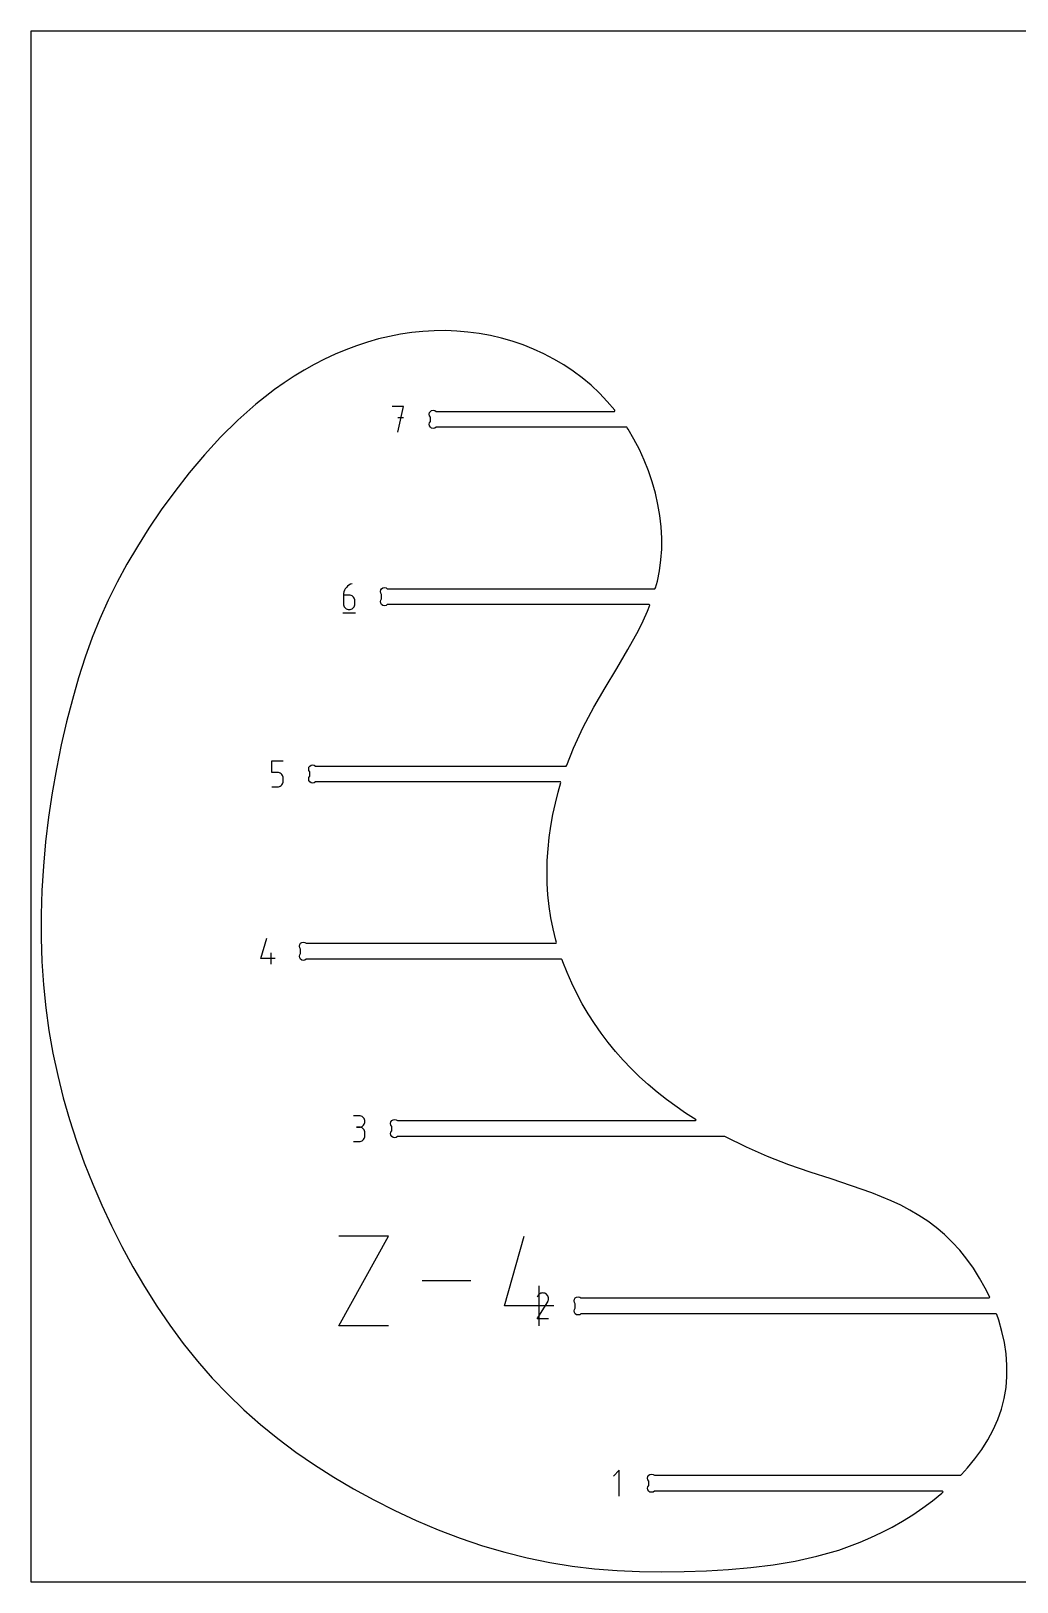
# Model space of a CAD drawing. Extents: x 0 to 1219, y 0 to 1219.
# Drawn here: x 0 to 776, y 0 to 1219 of the extents above; entities that cross this region are included whole.
import ezdxf

# ---------------------------------------------------------------- set-up
doc = ezdxf.new("R2010")
doc.units = 0

msp = doc.modelspace()

# ---------------------------------------------------------------- linework, layer by layer
at = {"layer": 'annotation', "color": 1}
for p, q in [((293.110154, 924.157761), (284.074088, 924.157761)), ((288.592758, 903.837761), (293.110154, 924.157761)), ((293.110154, 915.108951), (288.592758, 915.108951)), ((247.2509, 780.820491), (246.612381, 779.65761)), ((248.044601, 781.880452), (247.2509, 780.820491)), ((248.981307, 782.821132), (248.044601, 781.880452)), ((250.04884, 783.626171), (248.981307, 782.821132)), ((251.235025, 784.279205), (250.04884, 783.626171)), ((252.527686, 784.763875), (251.235025, 784.279205)), ((252.527686, 784.763875), (252.527686, 784.763875)), ((245.849594, 777.088536), (245.74968, 775.715065)), ((245.74968, 775.715065), (245.74968, 768.961271)), ((250.261979, 775.715065), (245.74968, 775.715065)), ((245.74968, 768.961271), (245.74968, 768.961271)), ((245.74968, 768.961271), (245.822532, 768.149548)), ((245.822532, 768.149548), (246.032515, 767.385442)), ((246.14122, 778.408171), (245.849594, 777.088536)), ((246.612381, 779.65761), (246.14122, 778.408171)), ((251.073527, 775.642641), (250.261979, 775.715065)), ((251.837165, 775.433768), (251.073527, 775.642641)), ((252.540193, 775.101041), (251.837165, 775.433768)), ((253.169909, 774.657056), (252.540193, 775.101041)), ((253.713612, 774.11441), (253.169909, 774.657056)), ((254.158602, 773.485699), (253.713612, 774.11441)), ((254.492177, 772.783519), (254.158602, 773.485699)), ((254.701636, 772.020467), (254.492177, 772.783519)), ((254.492177, 767.385442), (254.701636, 768.149548)), ((254.774278, 771.209137), (254.701636, 772.020467)), ((254.701636, 768.149548), (254.774278, 768.961271)), ((254.774278, 768.961271), (254.774278, 771.209137)), ((254.774278, 771.209137), (254.774278, 771.209137)), ((245.184527, 761.903875), (255.344527, 761.903875)), ((246.032515, 767.385442), (246.366772, 766.681736)), ((246.366772, 766.681736), (246.812443, 766.051215)), ((246.812443, 766.051215), (247.356671, 765.506666)), ((247.356671, 765.506666), (247.986597, 765.060872)), ((247.986597, 765.060872), (248.689362, 764.726619)), ((248.689362, 764.726619), (249.452109, 764.516692)), ((249.452109, 764.516692), (250.261979, 764.443875)), ((250.261979, 764.443875), (251.073527, 764.516692)), ((250.261979, 764.443875), (250.261979, 764.443875)), ((251.073527, 764.516692), (251.837165, 764.726619)), ((251.837165, 764.726619), (252.540193, 765.060872)), ((252.540193, 765.060872), (253.169909, 765.506666)), ((253.169909, 765.506666), (253.713612, 766.051215)), ((253.713612, 766.051215), (254.158602, 766.681736)), ((254.158602, 766.681736), (254.492177, 767.385442)), ((189.310819, 636.321179), (189.310819, 645.369988)), ((189.310819, 645.369988), (198.335417, 645.369988)), ((193.823118, 636.321179), (189.310819, 636.321179)), ((194.633324, 636.248755), (193.823118, 636.321179)), ((195.396249, 636.039881), (194.633324, 636.248755)), ((196.099067, 635.707154), (195.396249, 636.039881)), ((196.728951, 635.26317), (196.099067, 635.707154)), ((197.273074, 634.720524), (196.728951, 635.26317)), ((197.718609, 634.091813), (197.273074, 634.720524)), ((198.052729, 633.389633), (197.718609, 634.091813)), ((189.310819, 625.049988), (193.823118, 625.049988)), ((193.823118, 625.049988), (194.632988, 625.122805)), ((193.823118, 625.049988), (193.823118, 625.049988)), ((194.632988, 625.122805), (195.395735, 625.332733)), ((195.395735, 625.332733), (196.0985, 625.666986)), ((196.0985, 625.666986), (196.728426, 626.11278)), ((196.728426, 626.11278), (197.272654, 626.657329)), ((197.272654, 626.657329), (197.718325, 627.287849)), ((197.718325, 627.287849), (198.052582, 627.991555)), ((198.052582, 627.991555), (198.262566, 628.755662)), ((198.262607, 632.62658), (198.052729, 633.389633)), ((198.262566, 628.755662), (198.335417, 629.567385)), ((198.335417, 631.815251), (198.262607, 632.62658)), ((198.335417, 629.567385), (198.335417, 631.815251)), ((198.335417, 631.815251), (198.335417, 631.815251)), ((180.884765, 490.173498), (185.390692, 505.976102)), ((192.167424, 490.173498), (180.884765, 490.173498)), ((188.78543, 485.656102), (188.78543, 494.6807)), ((258.19908, 366.558641), (253.686781, 366.558641)), ((259.010628, 366.485798), (258.19908, 366.558641)), ((259.774266, 366.275876), (259.010628, 366.485798)), ((260.477294, 365.941785), (259.774266, 366.275876)), ((261.10701, 365.496437), (260.477294, 365.941785)), ((258.19908, 357.534043), (255.939744, 357.534043)), ((255.939744, 357.534043), (258.19908, 357.534043)), ((258.19908, 357.534043), (259.010628, 357.606904)), ((259.010628, 357.4612), (258.19908, 357.534043)), ((258.19908, 357.534043), (258.19908, 357.534043)), ((259.010628, 357.606904), (259.774266, 357.816948)), ((259.774266, 357.251278), (259.010628, 357.4612)), ((259.774266, 357.816948), (260.477294, 358.151371)), ((260.477294, 356.917187), (259.774266, 357.251278)), ((260.477294, 358.151371), (261.10701, 358.597366)), ((261.10701, 356.471839), (260.477294, 356.917187)), ((261.650713, 364.952742), (261.10701, 365.496437)), ((261.10701, 358.597366), (261.650713, 359.142127)), ((261.650713, 355.928144), (261.10701, 356.471839)), ((262.095703, 364.323612), (261.650713, 364.952742)), ((261.650713, 359.142127), (262.095703, 359.772848)), ((262.095703, 355.299014), (261.650713, 355.928144)), ((262.429278, 363.621956), (262.095703, 364.323612)), ((262.095703, 359.772848), (262.429278, 360.476723)), ((262.429278, 354.597358), (262.095703, 355.299014)), ((262.638737, 362.860687), (262.429278, 363.621956)), ((262.429278, 360.476723), (262.638737, 361.240947)), ((262.638737, 353.836089), (262.429278, 354.597358)), ((262.711379, 362.052714), (262.638737, 362.860687)), ((262.638737, 361.240947), (262.711379, 362.052714)), ((262.711379, 353.028116), (262.638737, 353.836089)), ((262.711379, 362.052714), (262.711379, 362.052714)), ((253.686781, 346.262853), (258.19908, 346.262853)), ((258.19908, 346.262853), (259.010628, 346.335654)), ((258.19908, 346.262853), (258.19908, 346.262853)), ((259.010628, 346.335654), (259.774266, 346.545471)), ((259.774266, 346.545471), (260.477294, 346.879426)), ((260.477294, 346.879426), (261.10701, 347.324637)), ((261.10701, 347.324637), (261.650713, 347.868227)), ((261.650713, 347.868227), (262.095703, 348.497316)), ((262.095703, 348.497316), (262.429278, 349.199024)), ((262.429278, 349.199024), (262.638737, 349.960472)), ((262.638737, 349.960472), (262.711379, 350.76878)), ((262.711379, 350.76878), (262.711379, 353.028116)), ((262.711379, 353.028116), (262.711379, 353.028116)), ((242.221616, 201.473904), (281.234266, 271.735448)), ((281.234266, 271.735448), (242.221616, 271.735448)), ((372.348234, 217.093945), (387.928619, 271.735448)), ((346.006764, 236.604676), (307.588954, 236.604676)), ((399.666782, 201.473904), (399.666782, 232.678736)), ((398.086097, 206.868164), (406.425121, 220.292923)), ((398.691389, 224.928829), (398.09884, 223.792153)), ((399.161626, 225.595631), (398.691389, 224.928829)), ((399.725804, 226.152255), (399.161626, 225.595631)), ((400.366765, 226.594246), (399.725804, 226.152255)), ((401.06735, 226.917144), (400.366765, 226.594246)), ((401.810402, 227.116492), (401.06735, 226.917144)), ((402.578762, 227.187834), (401.810402, 227.116492)), ((403.355271, 227.126711), (402.578762, 227.187834)), ((404.12277, 226.928666), (403.355271, 227.126711)), ((404.864102, 226.589243), (404.12277, 226.928666)), ((405.527144, 226.118419), (404.864102, 226.589243)), ((404.864102, 226.589243), (404.864102, 226.589243)), ((406.081519, 225.553434), (405.527144, 226.118419)), ((406.522298, 224.911602), (406.081519, 225.553434)), ((406.425121, 220.292923), (406.43509, 220.305258)), ((406.425121, 220.292923), (406.425121, 220.292923)), ((406.43509, 220.305258), (406.44465, 220.317699)), ((406.44465, 220.317699), (406.453863, 220.330349)), ((406.453863, 220.330349), (406.462794, 220.343314)), ((406.462794, 220.343314), (406.471504, 220.356699)), ((406.471504, 220.356699), (406.480057, 220.370608)), ((406.480057, 220.370608), (406.488516, 220.385146)), ((406.488516, 220.385146), (406.496943, 220.400418)), ((406.496943, 220.400418), (406.505402, 220.41653)), ((406.505402, 220.41653), (406.849718, 221.155806)), ((406.505402, 220.41653), (406.505402, 220.41653)), ((406.844551, 224.21024), (406.522298, 224.911602)), ((407.043349, 223.466664), (406.844551, 224.21024)), ((406.849718, 221.155806), (407.050862, 221.922131)), ((407.113762, 222.698189), (407.043349, 223.466664)), ((407.050862, 221.922131), (407.113762, 222.698189)), ((411.360883, 217.093945), (372.348234, 217.093945)), ((281.234266, 201.473904), (242.221616, 201.473904)), ((407.110695, 206.868164), (398.086097, 206.868164)), ((462.592244, 87.794443), (458.074848, 83.275772)), ((462.592244, 67.474443), (462.592244, 87.794443))]:
    msp.add_line(p, q, dxfattribs=at)
at = {"layer": 'boundary', "color": 5}
for p, q in [((273.23192, 977.098738), (264.614981, 974.641766)), ((281.914285, 979.183494), (273.23192, 977.098738)), ((290.652924, 980.886588), (281.914285, 979.183494)), ((299.438755, 982.198669), (290.652924, 980.886588)), ((308.262653, 983.110241), (299.438755, 982.198669)), ((317.115427, 983.612102), (308.262653, 983.110241)), ((325.988031, 983.694704), (317.115427, 983.612102)), ((334.868866, 983.350634), (325.988031, 983.694704)), ((343.736734, 982.579946), (334.868866, 983.350634)), ((352.56799, 981.384624), (343.736734, 982.579946)), ((361.338959, 979.766603), (352.56799, 981.384624)), ((370.026067, 977.72787), (361.338959, 979.766603)), ((378.605636, 975.270413), (370.026067, 977.72787)), ((239.248031, 965.131201), (230.984074, 961.279109)), ((247.613921, 968.648622), (239.248031, 965.131201)), ((256.072636, 971.821928), (247.613921, 968.648622)), ((264.614981, 974.641766), (256.072636, 971.821928)), ((387.053998, 972.396122), (378.605636, 975.270413)), ((395.347507, 969.107081), (387.053998, 972.396122)), ((403.462611, 965.405225), (395.347507, 969.107081)), ((411.375525, 961.292492), (403.462611, 965.405225)), ((214.798435, 952.608369), (206.895016, 947.808469)), ((222.831181, 957.101699), (214.798435, 952.608369)), ((230.984074, 961.279109), (222.831181, 957.101699)), ((419.062722, 956.770869), (411.375525, 961.292492)), ((426.500528, 951.842341), (419.062722, 956.770869)), ((433.665305, 946.5088), (426.500528, 951.842341)), ((199.130047, 942.711493), (191.512639, 937.326736)), ((206.895016, 947.808469), (199.130047, 942.711493)), ((440.533378, 940.77233), (433.665305, 946.5088)), ((447.081144, 934.634818), (440.533378, 940.77233)), ((191.512639, 937.326736), (176.748232, 925.748225)), ((453.284891, 928.098249), (447.081144, 934.634818)), ((459.123016, 921.170523), (453.284891, 928.098249)), ((176.748232, 925.748225), (162.631168, 913.231838)), ((313.192372, 917.975698), (313.434054, 919.190717)), ((313.434054, 916.760677), (313.192372, 917.975698)), ((313.434054, 919.190717), (314.122306, 920.22076)), ((314.122306, 915.730634), (313.434054, 916.760677)), ((314.122306, 920.22076), (315.152351, 920.909015)), ((314.122307, 912.264889), (314.122306, 915.730634)), ((315.152351, 920.909015), (316.36737, 921.150697)), ((316.36737, 921.150697), (317.582391, 920.909015)), ((317.582391, 920.909015), (318.612436, 920.220761)), ((318.612436, 920.220761), (458.86348, 920.220761)), ((458.86348, 920.220761), (459.358781, 920.85576)), ((459.358781, 920.85576), (459.123016, 921.170523)), ((162.631168, 913.231838), (149.181965, 899.952973)), ((313.19237, 910.019825), (313.434053, 911.234844)), ((313.434053, 908.804806), (313.19237, 910.019825)), ((313.434053, 911.234844), (314.122307, 912.264889)), ((314.122307, 907.77476), (313.434053, 908.804806)), ((315.15235, 907.086507), (314.122307, 907.77476)), ((316.367371, 906.844825), (315.15235, 907.086507)), ((317.58239, 907.086508), (316.367371, 906.844825)), ((318.612435, 907.774762), (317.58239, 907.086508)), ((468.575945, 907.774761), (318.612435, 907.774762)), ((469.071244, 907.139761), (468.575945, 907.774761)), ((469.648321, 906.273033), (469.071244, 907.139761)), ((474.311444, 898.377925), (469.648321, 906.273033)), ((149.181965, 899.952973), (136.421189, 886.087249)), ((478.558901, 890.234938), (474.311444, 898.377925)), ((482.378601, 881.881402), (478.558901, 890.234938)), ((136.421189, 886.087249), (124.369406, 871.810165)), ((485.75858, 873.354646), (482.378601, 881.881402)), ((124.369406, 871.810165), (113.047158, 857.297218)), ((488.686768, 864.691924), (485.75858, 873.354646)), ((113.047158, 857.297218), (102.475008, 842.723908)), ((491.151145, 855.930614), (488.686768, 864.691924)), ((493.139712, 847.107943), (491.151145, 855.930614)), ((102.475008, 842.723908), (92.673572, 828.265803)), ((494.640432, 838.261271), (493.139712, 847.107943)), ((495.641306, 829.427895), (494.640432, 838.261271)), ((496.130315, 820.645122), (495.641306, 829.427895)), ((92.673572, 828.265803), (83.649633, 814.045595)), ((496.095361, 811.950232), (496.130315, 820.645122)), ((83.649633, 814.045595), (75.355226, 799.974797)), ((495.524515, 803.380574), (496.095361, 811.950232)), ((75.355226, 799.974797), (67.728658, 785.912066)), ((492.737161, 786.756008), (494.4057, 794.973408)), ((494.4057, 794.973408), (495.524515, 803.380574)), ((67.728658, 785.912066), (60.708207, 771.716033)), ((275.103275, 779.79683), (275.791528, 780.826874)), ((275.791528, 780.826874), (276.821571, 781.515128)), ((276.821571, 781.515128), (278.036591, 781.756811)), ((278.036591, 781.756811), (279.251611, 781.515128)), ((279.251611, 781.515128), (280.281656, 780.826875)), ((280.281656, 780.826875), (490.807173, 780.826876)), ((490.807173, 780.826876), (491.302473, 781.461874)), ((491.302473, 781.461874), (492.737161, 786.756008)), ((60.708207, 771.716033), (54.232221, 757.245476)), ((274.861591, 770.625938), (275.103273, 771.840959)), ((275.103274, 769.410918), (274.861591, 770.625938)), ((274.861592, 778.58181), (275.103275, 779.79683)), ((275.103273, 777.36679), (274.861592, 778.58181)), ((275.791527, 776.336747), (275.103273, 777.36679)), ((275.103273, 771.840959), (275.791528, 772.871003)), ((275.791528, 768.380875), (275.103274, 769.410918)), ((275.791528, 772.871003), (275.791527, 776.336747)), ((276.821572, 767.692621), (275.791528, 768.380875)), ((280.281655, 768.380874), (279.251612, 767.69262)), ((486.210283, 768.380875), (280.281655, 768.380874)), ((486.705582, 767.745875), (486.210283, 768.380875)), ((54.232221, 757.245476), (48.238958, 742.359078)), ((278.036592, 767.450939), (276.821572, 767.692621)), ((279.251612, 767.69262), (278.036592, 767.450939)), ((481.454422, 755.425071), (484.86729, 763.073006)), ((484.86729, 763.073006), (486.705582, 767.745875)), ((469.541002, 732.898984), (477.729383, 747.862087)), ((477.729383, 747.862087), (481.454422, 755.425071)), ((48.238958, 742.359078), (42.666747, 726.915446)), ((460.698578, 717.999699), (469.541002, 732.898984)), ((42.666747, 726.915446), (37.453886, 710.773311)), ((37.453886, 710.773311), (32.555106, 693.836517)), ((451.598625, 702.980486), (460.698578, 717.999699)), ((442.637673, 687.657475), (451.598625, 702.980486)), ((32.555106, 693.836517), (27.991068, 676.189386)), ((434.212085, 671.8468), (442.637673, 687.657475)), ((27.991068, 676.189386), (23.798906, 657.9615)), ((426.667465, 655.414167), (434.212085, 671.8468)), ((23.798906, 657.9615), (20.015611, 639.28237)), ((421.54449, 642.067988), (426.667465, 655.414167)), ((20.015611, 639.28237), (16.678388, 620.281509)), ((218.42273, 639.187925), (218.664413, 640.402944)), ((218.664413, 637.972904), (218.42273, 639.187925)), ((218.664413, 640.402944), (219.352667, 641.432989)), ((219.352666, 636.94286), (218.664413, 637.972904)), ((219.352666, 633.477116), (219.352666, 636.94286)), ((219.352667, 641.432989), (220.382712, 642.121243)), ((220.382712, 642.121243), (221.597732, 642.362924)), ((221.597732, 642.362924), (222.81275, 642.121243)), ((222.81275, 642.121243), (223.842796, 641.432988)), ((223.842796, 641.432988), (421.049189, 641.432989)), ((421.049189, 641.432989), (421.54449, 642.067988)), ((218.42273, 631.232053), (218.664414, 632.447072)), ((218.664413, 630.017032), (218.42273, 631.232053)), ((219.352667, 628.986989), (218.664413, 630.017032)), ((218.664414, 632.447072), (219.352666, 633.477116)), ((220.382711, 628.298735), (219.352667, 628.986989)), ((221.597731, 628.057052), (220.382711, 628.298735)), ((222.812751, 628.298735), (221.597731, 628.057052)), ((223.842795, 628.986989), (222.812751, 628.298735)), ((416.391789, 628.986989), (223.842795, 628.986989)), ((414.736964, 620.987481), (416.887088, 628.351988)), ((416.887088, 628.351988), (416.391789, 628.986989)), ((16.678388, 620.281509), (13.824227, 601.088458)), ((410.532687, 603.219986), (412.478621, 612.138119)), ((412.478621, 612.138119), (414.736964, 620.987481)), ((13.824227, 601.088458), (11.490286, 581.832741)), ((408.910499, 594.24726), (410.532687, 603.219986)), ((406.682691, 576.194619), (407.623367, 585.234087)), ((407.623367, 585.234087), (408.910499, 594.24726)), ((11.490286, 581.832741), (9.713651, 562.643882)), ((406.099815, 567.143033), (406.682691, 576.194619)), ((9.713651, 562.643882), (8.526005, 543.629174)), ((405.886077, 558.093476), (406.099815, 567.143033)), ((406.05282, 549.060118), (405.886077, 558.093476)), ((406.611385, 540.057104), (406.05282, 549.060118)), ((8.526005, 543.629174), (7.937501, 524.806994)), ((407.573113, 531.098607), (406.611385, 540.057104)), ((7.937501, 524.806994), (7.95298, 506.17349)), ((408.945739, 522.198317), (407.573113, 531.098607)), ((410.722371, 513.368166), (408.945739, 522.198317)), ((412.892569, 504.619594), (410.722371, 513.368166)), ((7.95298, 506.17349), (8.577191, 487.724802)), ((211.125707, 499.794038), (211.36739, 501.009058)), ((211.36739, 501.009058), (212.055643, 502.039102)), ((212.055643, 502.039102), (213.085687, 502.727355)), ((213.085687, 502.727355), (214.300708, 502.969038)), ((214.300708, 502.969038), (215.515726, 502.727356)), ((215.515726, 502.727356), (216.54577, 502.039101)), ((216.54577, 502.039101), (412.971146, 502.039101)), ((413.466444, 502.674102), (412.892569, 504.619594)), ((412.971146, 502.039101), (413.466444, 502.674102)), ((8.577191, 487.724802), (9.814908, 469.457074)), ((211.36739, 498.579017), (211.125707, 499.794038)), ((211.125707, 491.838166), (211.367389, 493.053185)), ((211.36739, 490.623146), (211.125707, 491.838166)), ((211.367389, 493.053185), (212.055643, 494.08323)), ((212.055643, 497.548975), (211.36739, 498.579017)), ((212.055644, 489.593101), (211.36739, 490.623146)), ((212.055643, 494.08323), (212.055643, 497.548975)), ((213.085686, 488.904848), (212.055644, 489.593101)), ((214.300707, 488.663166), (213.085686, 488.904848)), ((215.515726, 488.904849), (214.300707, 488.663166)), ((216.54577, 489.593103), (215.515726, 488.904849)), ((417.347556, 489.593102), (216.54577, 489.593103)), ((417.842855, 488.958103), (417.347556, 489.593102)), ((418.3715, 487.413043), (417.842855, 488.958103)), ((421.659324, 478.977978), (418.3715, 487.413043)), ((425.298663, 470.670334), (421.659324, 478.977978)), ((9.814908, 469.457074), (11.670901, 451.366452)), ((429.279053, 462.501566), (425.298663, 470.670334)), ((11.670901, 451.366452), (14.149965, 433.44909)), ((433.589995, 454.483139), (429.279053, 462.501566)), ((438.220985, 446.626502), (433.589995, 454.483139)), ((443.161588, 438.943117), (438.220985, 446.626502)), ((448.401196, 431.444446), (443.161588, 438.943117)), ((14.149965, 433.44909), (17.256849, 415.701126)), ((453.929444, 424.141936), (448.401196, 431.444446)), ((17.256849, 415.701126), (20.992668, 398.119732)), ((459.735728, 417.047068), (453.929444, 424.141936)), ((465.809606, 410.171283), (459.735728, 417.047068)), ((472.140549, 403.526037), (465.809606, 410.171283)), ((478.717211, 397.120377), (472.140549, 403.526037)), ((20.992668, 398.119732), (25.343492, 380.706224)), ((485.524421, 390.953627), (478.717211, 397.120377)), ((492.546334, 385.022691), (485.524421, 390.953627)), ((25.343492, 380.706224), (30.291713, 363.462908)), ((499.766798, 379.324479), (492.546334, 385.022691)), ((514.739822, 368.613875), (499.766798, 379.324479)), ((523.202371, 363.280215), (514.739822, 368.613875)), ((30.291713, 363.462908), (35.819744, 346.392173)), ((282.798693, 360.400152), (283.040374, 361.615171)), ((283.040375, 359.185132), (282.798693, 360.400152)), ((282.798693, 352.444279), (283.040375, 353.6593)), ((283.040374, 361.615171), (283.728628, 362.645215)), ((283.728629, 358.155088), (283.040375, 359.185132)), ((283.040375, 353.6593), (283.728629, 354.689344)), ((283.728628, 362.645215), (284.758673, 363.333469)), ((283.728629, 354.689344), (283.728629, 358.155088)), ((284.758673, 363.333469), (285.973691, 363.575152)), ((285.973691, 363.575152), (287.188712, 363.333469)), ((287.188712, 363.333469), (288.218756, 362.645217)), ((288.218756, 362.645217), (522.707069, 362.645215)), ((522.707069, 362.645215), (523.202371, 363.280215)), ((35.819744, 346.392173), (41.909973, 329.496329)), ((283.040375, 351.22926), (282.798693, 352.444279)), ((283.728628, 350.199215), (283.040375, 351.22926)), ((284.758673, 349.510962), (283.728628, 350.199215)), ((285.973691, 349.269279), (284.758673, 349.510962)), ((287.188712, 349.510962), (285.973691, 349.269279)), ((288.218757, 350.199215), (287.188712, 349.510962)), ((545.738381, 350.199216), (288.218757, 350.199215)), ((546.36605, 349.849307), (545.738381, 350.199216)), ((562.763584, 341.745866), (546.36605, 349.849307)), ((579.380156, 334.462007), (562.763584, 341.745866)), ((41.909973, 329.496329), (48.544768, 312.777728)), ((596.088038, 327.972989), (579.380156, 334.462007)), ((612.760664, 322.19834), (596.088038, 327.972989)), ((629.277729, 316.834676), (612.760664, 322.19834)), ((48.544768, 312.777728), (55.706567, 296.238666)), ((645.520149, 311.522898), (629.277729, 316.834676)), ((661.369012, 305.903874), (645.520149, 311.522898)), ((676.70531, 299.618491), (661.369012, 305.903874)), ((55.706567, 296.238666), (63.377695, 279.881559)), ((684.144109, 296.113701), (676.70531, 299.618491)), ((691.410163, 292.307648), (684.144109, 296.113701)), ((698.488606, 288.155454), (691.410163, 292.307648)), ((705.36447, 283.612248), (698.488606, 288.155454)), ((712.023052, 278.633095), (705.36447, 283.612248)), ((63.377695, 279.881559), (71.543777, 263.717314)), ((718.449406, 273.173133), (712.023052, 278.633095)), ((724.625725, 267.202253), (718.449406, 273.173133)), ((71.543777, 263.717314), (80.203205, 247.79164)), ((730.522482, 260.749425), (724.625725, 267.202253)), ((736.107025, 253.858375), (730.522482, 260.749425)), ((80.203205, 247.79164), (89.357517, 232.158777)), ((741.347039, 246.572871), (736.107025, 253.858375)), ((746.209946, 238.936661), (741.347039, 246.572871)), ((89.357517, 232.158777), (99.008285, 216.872985)), ((750.663308, 230.993516), (746.209946, 238.936661)), ((427.198008, 221.006265), (427.43969, 222.221284)), ((427.43969, 219.791246), (427.198008, 221.006265)), ((427.43969, 222.221284), (428.127945, 223.251329)), ((428.127945, 218.761201), (427.43969, 219.791246)), ((428.127945, 223.251329), (429.157988, 223.939583)), ((429.157988, 223.939583), (430.373009, 224.181265)), ((430.373009, 224.181265), (431.588027, 223.939583)), ((431.588027, 223.939583), (432.618073, 223.251328)), ((432.618073, 223.251328), (753.641925, 223.25133)), ((754.137225, 223.886328), (750.663308, 230.993516)), ((753.641925, 223.25133), (754.137225, 223.886328)), ((99.008285, 216.872985), (109.157158, 201.988623)), ((427.198007, 213.050394), (427.439692, 214.265414)), ((427.439692, 211.835374), (427.198007, 213.050394)), ((427.439692, 214.265414), (428.127945, 215.295456)), ((428.127944, 210.805329), (427.439692, 211.835374)), ((429.157988, 210.117076), (428.127944, 210.805329)), ((428.127945, 215.295456), (428.127945, 218.761201)), ((430.373009, 209.875393), (429.157988, 210.117076)), ((431.588028, 210.117075), (430.373009, 209.875393)), ((432.618072, 210.805329), (431.588028, 210.117075)), ((759.191928, 210.805329), (432.618072, 210.805329)), ((759.687229, 210.170329), (759.191928, 210.805329)), ((761.240693, 205.75969), (759.687229, 210.170329)), ((109.157158, 201.988623), (119.805613, 187.559902)), ((763.730609, 197.026114), (761.240693, 205.75969)), ((765.648418, 188.204366), (763.730609, 197.026114)), ((119.805613, 187.559902), (130.95527, 173.641203)), ((766.961734, 179.338143), (765.648418, 188.204366)), ((130.95527, 173.641203), (142.607685, 160.286713)), ((767.637906, 170.471194), (766.961734, 179.338143)), ((142.607685, 160.286713), (154.76368, 147.537129)), ((766.948996, 152.910056), (767.644472, 161.64724)), ((767.644472, 161.64724), (767.637906, 170.471194)), ((154.76368, 147.537129), (167.420707, 135.37845)), ((765.518852, 144.303412), (766.948996, 152.910056)), ((167.420707, 135.37845), (180.575573, 123.783154)), ((760.428128, 127.615186), (763.334612, 135.865846)), ((763.334612, 135.865846), (765.518852, 144.303412)), ((180.575573, 123.783154), (194.225032, 112.723654)), ((756.844214, 119.564054), (760.428128, 127.615186)), ((194.225032, 112.723654), (208.365798, 102.17224)), ((747.824077, 104.110902), (752.627951, 111.725093)), ((752.627951, 111.725093), (756.844214, 119.564054)), ((208.365798, 102.17224), (222.994605, 92.101489)), ((742.477506, 96.73417), (747.824077, 104.110902)), ((222.994605, 92.101489), (238.108195, 82.483715)), ((731.940117, 84.492442), (736.633, 89.607473)), ((736.633, 89.607473), (742.477506, 96.73417)), ((238.108195, 82.483715), (253.703296, 73.291303)), ((253.703296, 73.291303), (269.766912, 64.510735)), ((484.932521, 81.612378), (485.174205, 82.827399)), ((485.174203, 80.39736), (484.932521, 81.612378)), ((484.932521, 73.656507), (485.174204, 74.871527)), ((485.174203, 72.441487), (484.932521, 73.656507)), ((485.862458, 79.367314), (485.174203, 80.39736)), ((485.174204, 74.871527), (485.862457, 75.901572)), ((485.174205, 82.827399), (485.862457, 83.857442)), ((485.862457, 83.857442), (486.892503, 84.545696)), ((485.862457, 75.901572), (485.862458, 79.367314)), ((486.892503, 84.545696), (488.107522, 84.787378)), ((488.107522, 84.787378), (489.322542, 84.545696)), ((489.322542, 84.545696), (490.352586, 83.857442)), ((490.352586, 83.857442), (731.357526, 83.857443)), ((731.357526, 83.857443), (731.940117, 84.492442)), ((269.766912, 64.510735), (286.246804, 56.184257)), ((485.862457, 71.411444), (485.174203, 72.441487)), ((486.892502, 70.723189), (485.862457, 71.411444)), ((488.107522, 70.481508), (486.892502, 70.723189)), ((489.322541, 70.723189), (488.107522, 70.481508)), ((490.352586, 71.411443), (489.322541, 70.723189)), ((717.100624, 71.411442), (490.352586, 71.411443)), ((701.51373, 58.167387), (709.174308, 63.854201)), ((709.174308, 63.854201), (716.561332, 69.85427)), ((716.561332, 69.85427), (717.595924, 70.776442)), ((717.595924, 70.776442), (717.100624, 71.411442)), ((286.246804, 56.184257), (303.081005, 48.368262)), ((685.551697, 47.784008), (693.624604, 52.806473)), ((693.624604, 52.806473), (701.51373, 58.167387)), ((303.081005, 48.368262), (320.207487, 41.118994)), ((320.207487, 41.118994), (337.564337, 34.492897)), ((660.672496, 34.869049), (669.034292, 38.805243)), ((669.034292, 38.805243), (677.339963, 43.112734)), ((677.339963, 43.112734), (685.551697, 47.784008)), ((337.564337, 34.492897), (355.089532, 28.546217)), ((355.089532, 28.546217), (372.721041, 23.335246)), ((618.224347, 20.204198), (635.320242, 25.138876)), ((635.320242, 25.138876), (643.812722, 28.053815)), ((643.812722, 28.053815), (652.264361, 31.291215)), ((652.264361, 31.291215), (660.672496, 34.869049)), ((372.721041, 23.335246), (390.396956, 18.91633)), ((390.396956, 18.91633), (408.065573, 15.326144)), ((408.065573, 15.326144), (425.716481, 12.522539)), ((425.716481, 12.522539), (443.34962, 10.443693)), ((566.248028, 11.26666), (583.66592, 13.412024)), ((583.66592, 13.412024), (600.998776, 16.343241)), ((600.998776, 16.343241), (618.224347, 20.204198)), ((443.34962, 10.443693), (460.964932, 9.02784)), ((460.964932, 9.02784), (478.5623, 8.212968)), ((478.5623, 8.212968), (496.141672, 7.937499)), ((496.141672, 7.937499), (513.70298, 8.139475)), ((513.70298, 8.139475), (531.246095, 8.75717)), ((531.246095, 8.75717), (548.767276, 9.762972)), ((548.767276, 9.762972), (566.248028, 11.26666))]:
    msp.add_line(p, q, dxfattribs=at)
at = {"layer": 'frame', "color": 5}
for p, q in [((1219.2, 1219.2), (0, 1219.2)), ((0, 1219.2), (0, 0)), ((0, 0), (1219.2, 0))]:
    msp.add_line(p, q, dxfattribs=at)

doc.saveas('drawing.dxf')
